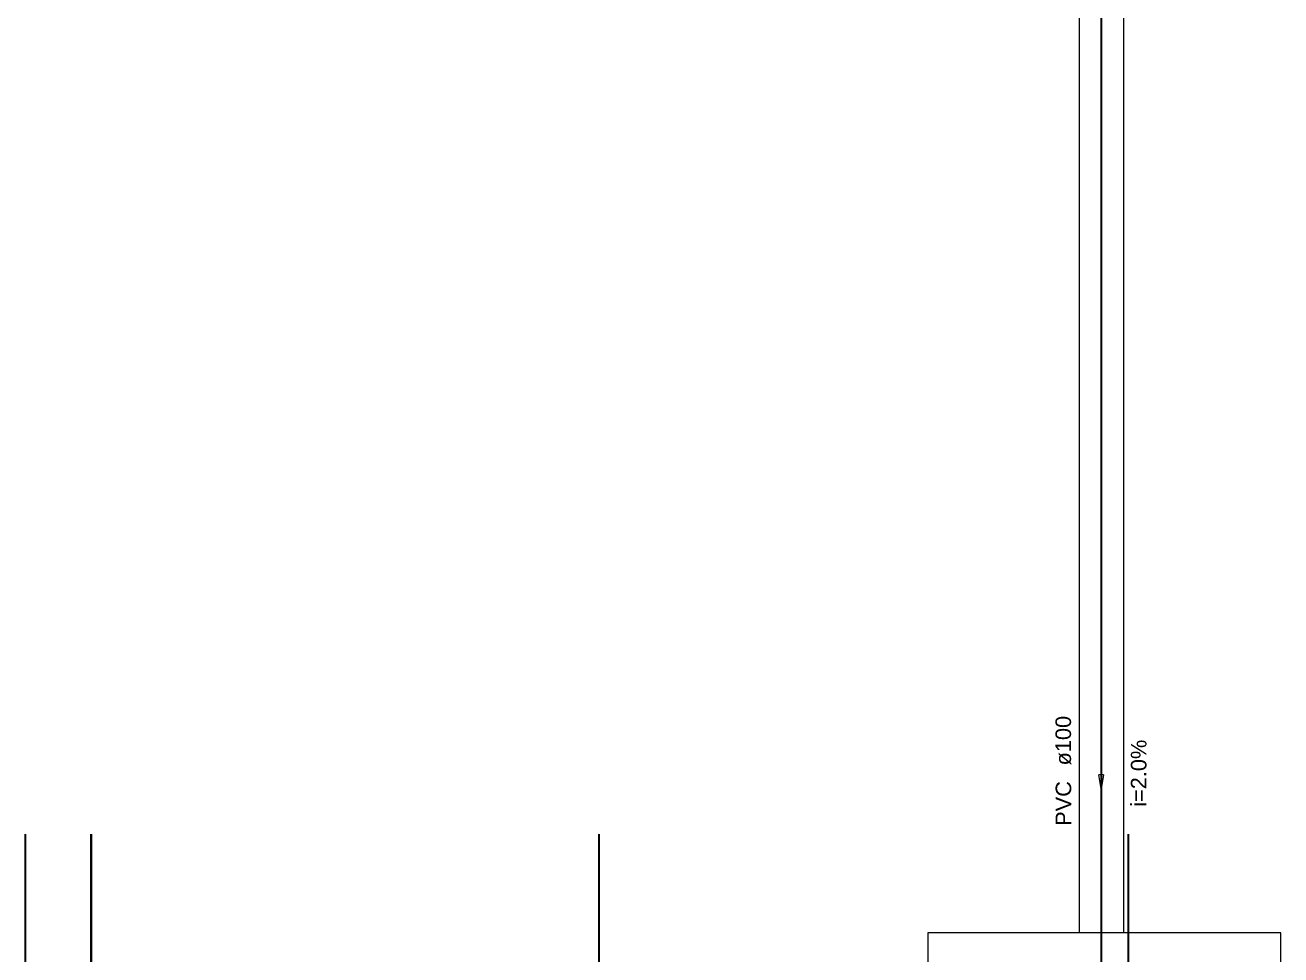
# Model space of a CAD drawing. Header units: inches. Extents: x -27 to 114, y -35 to 60.
# Drawn here: x 92.696 to 95.542, y -29.057 to -26.95 of the extents above; entities that cross this region are included whole.
import ezdxf

# ---------------------------------------------------------------- set-up
doc = ezdxf.new("R2010")
doc.units = ezdxf.units.IN
doc.header["$LTSCALE"] = 10
doc.header["$MEASUREMENT"] = 0
for name, color, linetype, lineweight in [('Simbolos', 160, 'Continuous', 20), ('TQ-Sentido tubo', 8, 'Continuous', 20), ('TQ-Seção tubo', 160, 'Continuous', 20), ('TQ-Textos tubo', 7, 'Continuous', 20), ('TQ-Tubos', 6, 'Continuous', 30), ('xeixo', 3, 'Continuous', 20), ('xmuro', 4, 'Continuous', 30), ('xpiso', 4, 'Continuous', 30)]:
    doc.layers.add(name, color=color, linetype=linetype, lineweight=lineweight)
doc.styles.add('Arial', font='arial.ttf')

# ---------------------------------------------------------------- blocks, each defined once
blk = doc.blocks.new('_Closed')
at = {"color": 0, "linetype": 'ByBlock', "lineweight": -2}
for p, q in [((-1, 0.166667), (0, 0)), ((-1, 0.166667), (-1, -0.166667)), ((0, 0), (-1, -0.166667)), ((0, 0), (-1, 0))]:
    blk.add_line(p, q, dxfattribs=at)

msp = doc.modelspace()

# ---------------------------------------------------------------- linework, layer by layer
at = {"layer": 'Simbolos', "linetype": 'Continuous'}
msp.add_lwpolyline([(94.742, -29.8075), (95.542, -29.8075), (95.542, -29.0075), (94.742, -29.0075), (94.742, -29.8075)], close=True, dxfattribs=at)
at = {"layer": 'TQ-Sentido tubo'}
msp.add_lwpolyline([(95.135, -28.6494), (95.135, -28.6105)], dxfattribs=at)
at = {"layer": 'TQ-Seção tubo'}
for p, q in [((95.085, -20.482), (95.085, -29.0075)), ((95.185, -20.482), (95.185, -29.0075))]:
    msp.add_line(p, q, dxfattribs=at)
at = {"layer": 'TQ-Tubos'}
msp.add_line((95.135, -20.432), (95.135, -29.41), dxfattribs=at)
at = {"layer": 'xeixo'}
msp.add_line((95.135, -28.7837), (95.135, -29.41), dxfattribs=at)
at = {"layer": 'xmuro'}
for p, q in [((92.696, -28.7837), (92.696, -30.332)), ((92.846, -28.7837), (92.846, -30.332))]:
    msp.add_line(p, q, dxfattribs=at)
at = {"layer": 'xpiso'}
for p, q in [((92.846, -30.332), (92.846, -28.7837)), ((93.996, -28.7837), (93.996, -30.332)), ((93.996, -28.7837), (93.996, -30.332)), ((95.196, -28.7837), (95.196, -30.332))]:
    msp.add_line(p, q, dxfattribs=at)

# ---------------------------------------------------------------- block references
at = {"layer": 'TQ-Sentido tubo', "xscale": 0.03170202377216924, "yscale": 0.03170202377216924, "zscale": 0.03170202377216924, "rotation": 270}
msp.add_blockref('_Closed', (95.135, -28.6811), dxfattribs=at)

# ---------------------------------------------------------------- texts
at = {"layer": 'TQ-Textos tubo', "char_height": 0.0353, "rotation": 90, "line_spacing_factor": 0.798, "style": 'Arial'}
for s, insert, width, attachment_point in [('ø100', (95.0673, -28.6281), 0.123789, 7), ('i=2.0%', (95.2378, -28.6458), 0.167791, 8), ('PVC', (95.0673, -28.6636), 0.111861, 9)]:
    msp.add_mtext(s, dxfattribs=dict(at, insert=insert, width=width, attachment_point=attachment_point))

doc.saveas('drawing.dxf')
